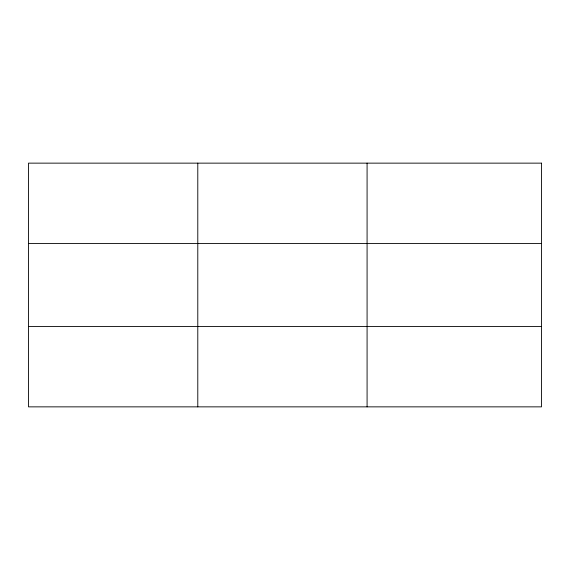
<?xml version="1.0" encoding="UTF-8"?>
<svg xmlns="http://www.w3.org/2000/svg" width="570" height="570" viewBox="0 0 570 570"><rect width="100%" height="100%" fill="white"/><g stroke="black" fill="none" stroke-linecap="round" stroke-linejoin="round"><path stroke-width="0.85" d="M197.79 406.859L197.79 163.141M367.08 406.859L367.08 163.141M28.5 243.568L541.5 243.568M28.5 326.432L541.5 326.432M541.5 163.141L541.5 406.859L28.5 406.859L28.5 163.141L541.5 163.141"/></g></svg>
